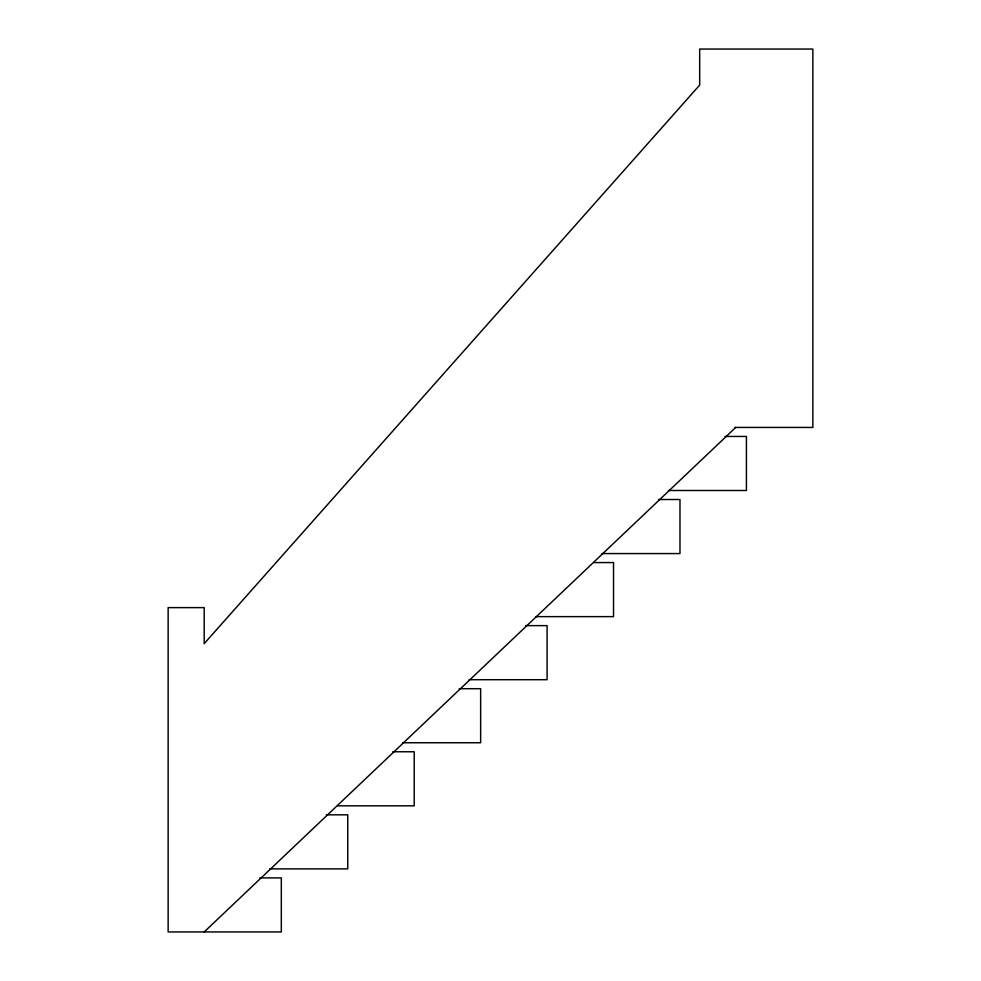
<?xml version="1.0" encoding="UTF-8"?>
<svg xmlns="http://www.w3.org/2000/svg" width="981" height="981" viewBox="0 0 981 981"><rect width="100%" height="100%" fill="white"/><g stroke="black" fill="none" stroke-linecap="round" stroke-linejoin="round"><path stroke-width="1.47" d="M204.183 931.95L735.713 427.434M734.855 427.434L812.857 427.434L812.857 49.05L699.686 49.05L699.686 85.089L204.183 643.659L204.183 607.619L168.143 607.619L168.143 931.95L281.314 931.95L281.314 877.897L259.904 877.897M725.008 436.447L746.418 436.447L746.418 490.5L668.417 490.5M658.558 499.513L679.98 499.513L679.98 553.566L601.978 553.566M593.652 562.579L613.53 562.579L613.53 616.632L535.528 616.632M525.681 625.633L547.091 625.633L547.091 679.698L469.09 679.698M459.231 688.699L480.641 688.699L480.641 742.752L402.639 742.752M392.792 751.765L414.203 751.765L414.203 805.818L337.734 805.818M326.354 814.831L347.765 814.831L347.765 868.884L269.763 868.884"/></g></svg>
